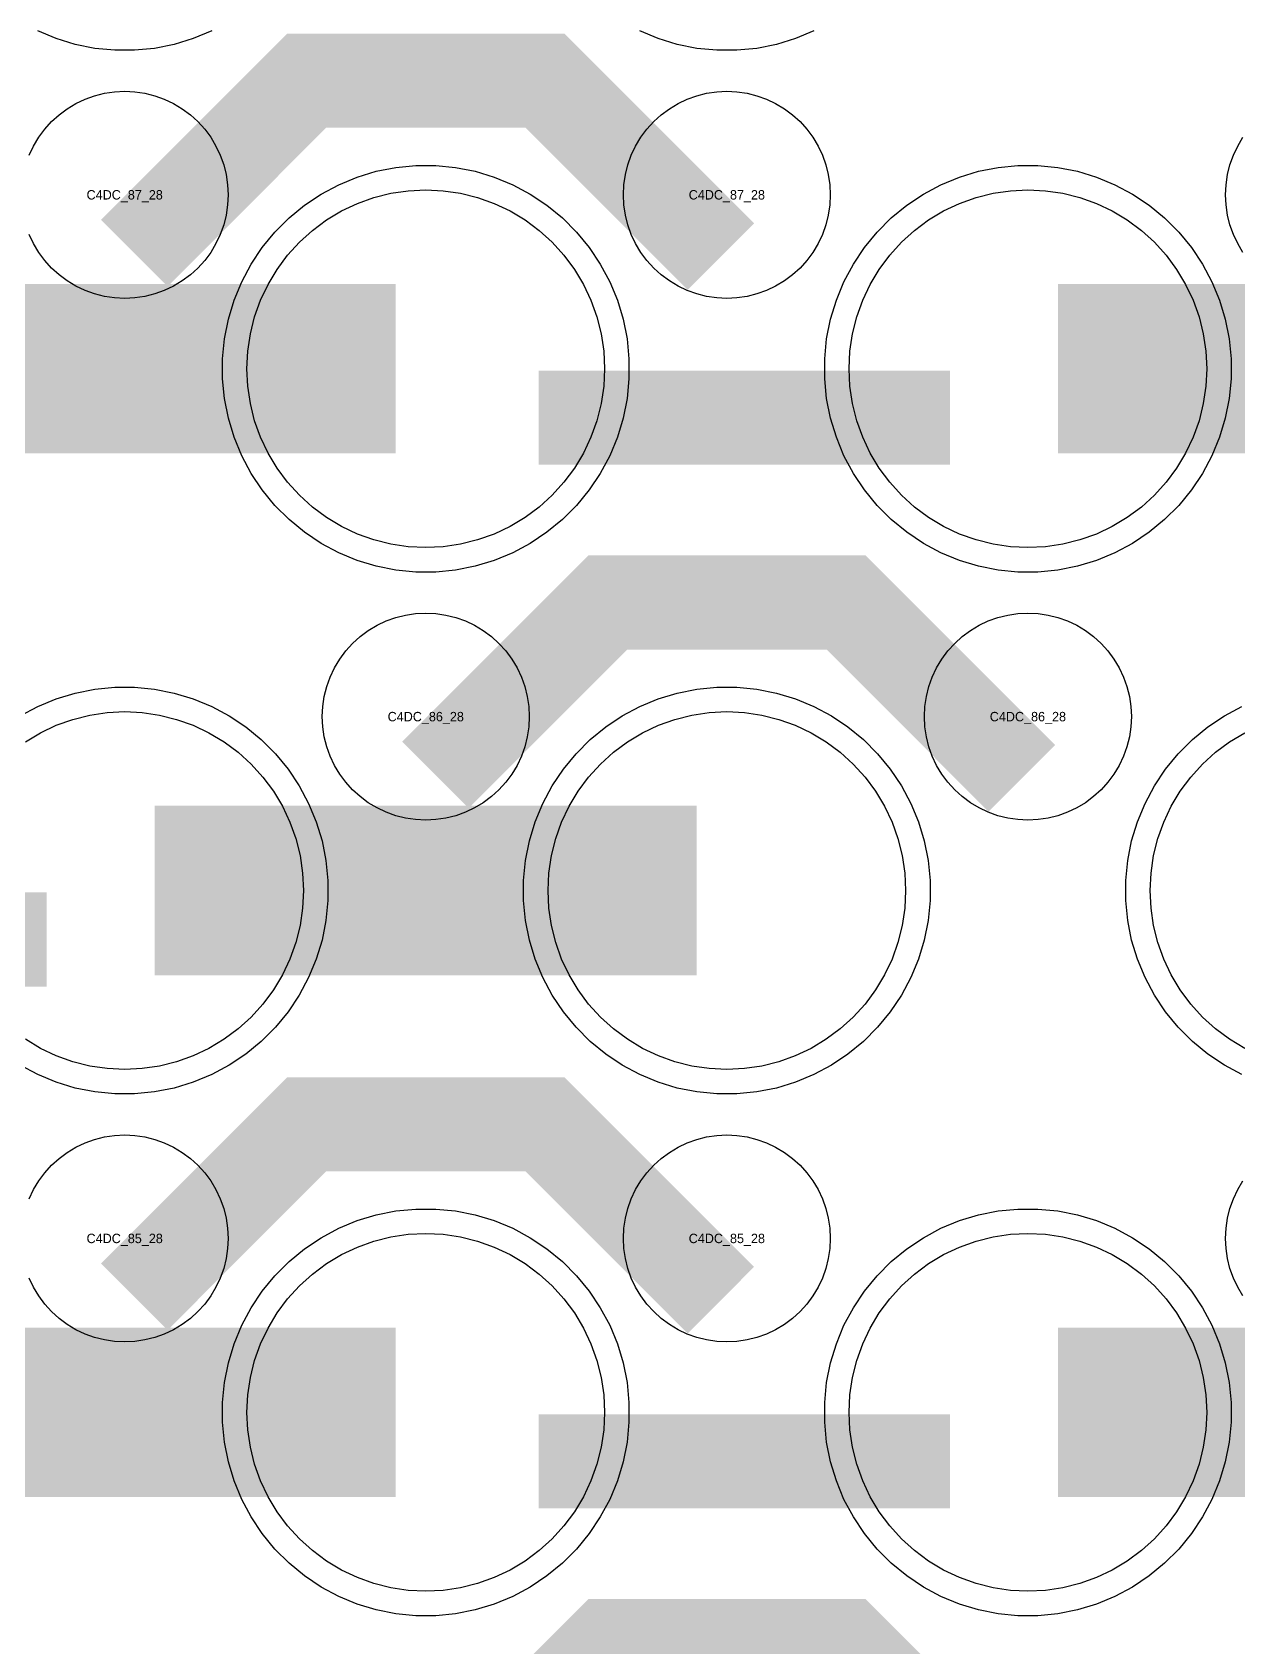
# Model space of a CAD drawing. Extents: x -11880 to 11880, y -14992 to 14992.
# Drawn here: x -3064.6 to -2744.2, y -3123.9 to -2695.1 of the extents above; entities that cross this region are included whole.
import ezdxf
from ezdxf.enums import TextEntityAlignment as Align

# ---------------------------------------------------------------- set-up
doc = ezdxf.new("R2010")
doc.units = 0
doc.header["$MEASUREMENT"] = 0
for name, color, linetype in [('GDS_775_DT_237', 138, 'CONTINUOUS'), ('RDL1_FS', 34, 'CONTINUOUS'), ('RDL_BS', 160, 'CONTINUOUS')]:
    doc.layers.add(name, color=color, linetype=linetype)

msp = doc.modelspace()

# ---------------------------------------------------------------- linework, layer by layer
at = {"layer": 'RDL1_FS', "color": 11, "true_color": 0xf27172}
for points in [[(-2960, -2831.999), (-2964.657, -2831.77), (-2969.268, -2831.086), (-2973.791, -2829.954), (-2978.181, -2828.382), (-2982.395, -2826.39), (-2986.395, -2823.992), (-2990.14, -2821.214), (-2993.594, -2818.084), (-2996.724, -2814.63), (-2999.502, -2810.885), (-3001.9, -2806.885), (-3003.892, -2802.671), (-3005.464, -2798.281), (-3006.596, -2793.758), (-3007.28, -2789.147), (-3007.509, -2784.49), (-3007.28, -2779.833), (-3006.596, -2775.222), (-3005.464, -2770.699), (-3003.892, -2766.309), (-3001.9, -2762.095), (-2999.502, -2758.095), (-2996.724, -2754.35), (-2993.594, -2750.896), (-2990.14, -2747.766), (-2986.395, -2744.988), (-2982.395, -2742.59), (-2978.181, -2740.598), (-2973.791, -2739.026), (-2969.268, -2737.894), (-2964.657, -2737.21), (-2960, -2736.981), (-2955.343, -2737.21), (-2950.732, -2737.894), (-2946.209, -2739.026), (-2941.819, -2740.598), (-2937.605, -2742.59), (-2933.605, -2744.988), (-2929.86, -2747.766), (-2926.406, -2750.896), (-2923.276, -2754.35), (-2920.498, -2758.095), (-2918.1, -2762.095), (-2916.108, -2766.309), (-2914.536, -2770.699), (-2913.404, -2775.222), (-2912.72, -2779.833), (-2912.491, -2784.49), (-2912.72, -2789.147), (-2913.404, -2793.758), (-2914.536, -2798.281), (-2916.108, -2802.671), (-2918.1, -2806.885), (-2920.498, -2810.885), (-2923.276, -2814.63), (-2926.406, -2818.084), (-2929.86, -2821.214), (-2933.605, -2823.992), (-2937.605, -2826.39), (-2941.819, -2828.382), (-2946.209, -2829.954), (-2950.732, -2831.086), (-2955.343, -2831.77)], [(-2800, -2831.999), (-2804.657, -2831.77), (-2809.268, -2831.086), (-2813.791, -2829.954), (-2818.181, -2828.382), (-2822.395, -2826.39), (-2826.395, -2823.992), (-2830.14, -2821.214), (-2833.594, -2818.084), (-2836.724, -2814.63), (-2839.502, -2810.885), (-2841.9, -2806.885), (-2843.892, -2802.671), (-2845.464, -2798.281), (-2846.596, -2793.758), (-2847.28, -2789.147), (-2847.509, -2784.49), (-2847.28, -2779.833), (-2846.596, -2775.222), (-2845.464, -2770.699), (-2843.892, -2766.309), (-2841.9, -2762.095), (-2839.502, -2758.095), (-2836.724, -2754.35), (-2833.594, -2750.896), (-2830.14, -2747.766), (-2826.395, -2744.988), (-2822.395, -2742.59), (-2818.181, -2740.598), (-2813.791, -2739.026), (-2809.268, -2737.894), (-2804.657, -2737.21), (-2800, -2736.981), (-2795.343, -2737.21), (-2790.732, -2737.894), (-2786.209, -2739.026), (-2781.819, -2740.598), (-2777.605, -2742.59), (-2773.605, -2744.988), (-2769.86, -2747.766), (-2766.406, -2750.896), (-2763.276, -2754.35), (-2760.498, -2758.095), (-2758.1, -2762.095), (-2756.108, -2766.309), (-2754.536, -2770.699), (-2753.404, -2775.222), (-2752.72, -2779.833), (-2752.491, -2784.49), (-2752.72, -2789.147), (-2753.404, -2793.758), (-2754.536, -2798.281), (-2756.108, -2802.671), (-2758.1, -2806.885), (-2760.498, -2810.885), (-2763.276, -2814.63), (-2766.406, -2818.084), (-2769.86, -2821.214), (-2773.605, -2823.992), (-2777.605, -2826.39), (-2781.819, -2828.382), (-2786.209, -2829.954), (-2790.732, -2831.086), (-2795.343, -2831.77)]]:
    msp.add_lwpolyline(points, close=True, dxfattribs=at)
for points in [[(-3111.998, -2784.49, 45, 45, 0), (-3039.998, -2784.49, 45, 45, 0)], [(-3039.998, -2784.49, 45, 45, 0), (-2967.998, -2784.49, 45, 45, 0)], [(-2791.998, -2784.49, 45, 45, 0), (-2719.998, -2784.49, 45, 45, 0)]]:
    msp.add_lwpolyline(points, format="xyseb", dxfattribs=at)
at = {"layer": 'RDL1_FS'}
for points in [[(-3066.395, -2883.553), (-3062.395, -2881.155), (-3058.181, -2879.163), (-3053.791, -2877.591), (-3049.268, -2876.459), (-3044.657, -2875.775), (-3040, -2875.546), (-3035.343, -2875.775), (-3030.732, -2876.459), (-3026.209, -2877.591), (-3021.819, -2879.163), (-3017.605, -2881.155), (-3013.605, -2883.553), (-3009.86, -2886.331), (-3006.406, -2889.461), (-3003.276, -2892.915), (-3000.498, -2896.66), (-2998.1, -2900.66), (-2996.108, -2904.874), (-2994.536, -2909.264), (-2993.404, -2913.787), (-2992.72, -2918.398), (-2992.491, -2923.055), (-2992.72, -2927.712), (-2993.404, -2932.323), (-2994.536, -2936.846), (-2996.108, -2941.236), (-2998.1, -2945.45), (-3000.498, -2949.45), (-3003.276, -2953.195), (-3006.406, -2956.649), (-3009.86, -2959.779), (-3013.605, -2962.557), (-3017.605, -2964.955), (-3021.819, -2966.947), (-3026.209, -2968.519), (-3030.732, -2969.651), (-3035.343, -2970.335), (-3040, -2970.564), (-3044.657, -2970.335), (-3049.268, -2969.651), (-3053.791, -2968.519), (-3058.181, -2966.947), (-3062.395, -2964.955), (-3066.395, -2962.557)], [(-2742.395, -2964.955), (-2746.395, -2962.557), (-2750.14, -2959.779), (-2753.594, -2956.649), (-2756.724, -2953.195), (-2759.502, -2949.45), (-2761.9, -2945.45), (-2763.892, -2941.236), (-2765.464, -2936.846), (-2766.596, -2932.323), (-2767.28, -2927.712), (-2767.509, -2923.055), (-2767.28, -2918.398), (-2766.596, -2913.787), (-2765.464, -2909.264), (-2763.892, -2904.874), (-2761.9, -2900.66), (-2759.502, -2896.66), (-2756.724, -2892.915), (-2753.594, -2889.461), (-2750.14, -2886.331), (-2746.395, -2883.553), (-2742.395, -2881.155)]]:
    msp.add_lwpolyline(points, dxfattribs=at)
for points in [[(-2880, -2970.564), (-2884.657, -2970.335), (-2889.268, -2969.651), (-2893.791, -2968.519), (-2898.181, -2966.947), (-2902.395, -2964.955), (-2906.395, -2962.557), (-2910.14, -2959.779), (-2913.594, -2956.649), (-2916.724, -2953.195), (-2919.502, -2949.45), (-2921.9, -2945.45), (-2923.892, -2941.236), (-2925.464, -2936.846), (-2926.596, -2932.323), (-2927.28, -2927.712), (-2927.509, -2923.055), (-2927.28, -2918.398), (-2926.596, -2913.787), (-2925.464, -2909.264), (-2923.892, -2904.874), (-2921.9, -2900.66), (-2919.502, -2896.66), (-2916.724, -2892.915), (-2913.594, -2889.461), (-2910.14, -2886.331), (-2906.395, -2883.553), (-2902.395, -2881.155), (-2898.181, -2879.163), (-2893.791, -2877.591), (-2889.268, -2876.459), (-2884.657, -2875.775), (-2880, -2875.546), (-2875.343, -2875.775), (-2870.732, -2876.459), (-2866.209, -2877.591), (-2861.819, -2879.163), (-2857.605, -2881.155), (-2853.605, -2883.553), (-2849.86, -2886.331), (-2846.406, -2889.461), (-2843.276, -2892.915), (-2840.498, -2896.66), (-2838.1, -2900.66), (-2836.108, -2904.874), (-2834.536, -2909.264), (-2833.404, -2913.787), (-2832.72, -2918.398), (-2832.491, -2923.055), (-2832.72, -2927.712), (-2833.404, -2932.323), (-2834.536, -2936.846), (-2836.108, -2941.236), (-2838.1, -2945.45), (-2840.498, -2949.45), (-2843.276, -2953.195), (-2846.406, -2956.649), (-2849.86, -2959.779), (-2853.605, -2962.557), (-2857.605, -2964.955), (-2861.819, -2966.947), (-2866.209, -2968.519), (-2870.732, -2969.651), (-2875.343, -2970.335)], [(-2960, -3109.129), (-2964.657, -3108.9), (-2969.268, -3108.216), (-2973.791, -3107.084), (-2978.181, -3105.512), (-2982.395, -3103.52), (-2986.395, -3101.122), (-2990.14, -3098.344), (-2993.594, -3095.214), (-2996.724, -3091.76), (-2999.502, -3088.015), (-3001.9, -3084.015), (-3003.892, -3079.801), (-3005.464, -3075.411), (-3006.596, -3070.888), (-3007.28, -3066.277), (-3007.509, -3061.62), (-3007.28, -3056.963), (-3006.596, -3052.352), (-3005.464, -3047.829), (-3003.892, -3043.439), (-3001.9, -3039.225), (-2999.502, -3035.225), (-2996.724, -3031.48), (-2993.594, -3028.026), (-2990.14, -3024.896), (-2986.395, -3022.118), (-2982.395, -3019.72), (-2978.181, -3017.728), (-2973.791, -3016.156), (-2969.268, -3015.024), (-2964.657, -3014.34), (-2960, -3014.111), (-2955.343, -3014.34), (-2950.732, -3015.024), (-2946.209, -3016.156), (-2941.819, -3017.728), (-2937.605, -3019.72), (-2933.605, -3022.118), (-2929.86, -3024.896), (-2926.406, -3028.026), (-2923.276, -3031.48), (-2920.498, -3035.225), (-2918.1, -3039.225), (-2916.108, -3043.439), (-2914.536, -3047.829), (-2913.404, -3052.352), (-2912.72, -3056.963), (-2912.491, -3061.62), (-2912.72, -3066.277), (-2913.404, -3070.888), (-2914.536, -3075.411), (-2916.108, -3079.801), (-2918.1, -3084.015), (-2920.498, -3088.015), (-2923.276, -3091.76), (-2926.406, -3095.214), (-2929.86, -3098.344), (-2933.605, -3101.122), (-2937.605, -3103.52), (-2941.819, -3105.512), (-2946.209, -3107.084), (-2950.732, -3108.216), (-2955.343, -3108.9)], [(-2800, -3109.129), (-2804.657, -3108.9), (-2809.268, -3108.216), (-2813.791, -3107.084), (-2818.181, -3105.512), (-2822.395, -3103.52), (-2826.395, -3101.122), (-2830.14, -3098.344), (-2833.594, -3095.214), (-2836.724, -3091.76), (-2839.502, -3088.015), (-2841.9, -3084.015), (-2843.892, -3079.801), (-2845.464, -3075.411), (-2846.596, -3070.888), (-2847.28, -3066.277), (-2847.509, -3061.62), (-2847.28, -3056.963), (-2846.596, -3052.352), (-2845.464, -3047.829), (-2843.892, -3043.439), (-2841.9, -3039.225), (-2839.502, -3035.225), (-2836.724, -3031.48), (-2833.594, -3028.026), (-2830.14, -3024.896), (-2826.395, -3022.118), (-2822.395, -3019.72), (-2818.181, -3017.728), (-2813.791, -3016.156), (-2809.268, -3015.024), (-2804.657, -3014.34), (-2800, -3014.111), (-2795.343, -3014.34), (-2790.732, -3015.024), (-2786.209, -3016.156), (-2781.819, -3017.728), (-2777.605, -3019.72), (-2773.605, -3022.118), (-2769.86, -3024.896), (-2766.406, -3028.026), (-2763.276, -3031.48), (-2760.498, -3035.225), (-2758.1, -3039.225), (-2756.108, -3043.439), (-2754.536, -3047.829), (-2753.404, -3052.352), (-2752.72, -3056.963), (-2752.491, -3061.62), (-2752.72, -3066.277), (-2753.404, -3070.888), (-2754.536, -3075.411), (-2756.108, -3079.801), (-2758.1, -3084.015), (-2760.498, -3088.015), (-2763.276, -3091.76), (-2766.406, -3095.214), (-2769.86, -3098.344), (-2773.605, -3101.122), (-2777.605, -3103.52), (-2781.819, -3105.512), (-2786.209, -3107.084), (-2790.732, -3108.216), (-2795.343, -3108.9)]]:
    msp.add_lwpolyline(points, close=True, dxfattribs=at)
for points in [[(-3031.998, -2923.055, 45, 45, 0), (-2959.998, -2923.055, 45, 45, 0)], [(-2959.998, -2923.055, 45, 45, 0), (-2887.998, -2923.055, 45, 45, 0)], [(-3111.998, -3061.62, 45, 45, 0), (-3039.998, -3061.62, 45, 45, 0)], [(-3039.998, -3061.62, 45, 45, 0), (-2967.998, -3061.62, 45, 45, 0)], [(-2791.998, -3061.62, 45, 45, 0), (-2719.998, -3061.62, 45, 45, 0)]]:
    msp.add_lwpolyline(points, format="xyseb", dxfattribs=at)
at = {"layer": 'RDL_BS'}
for points in [[(-3016.885, -2694.8), (-3021.795, -2696.831), (-3026.835, -2698.362), (-3032.062, -2699.408), (-3037.356, -2699.925), (-3042.644, -2699.925), (-3047.938, -2699.408), (-3053.165, -2698.362), (-3058.205, -2696.831), (-3063.115, -2694.8)], [(-2856.885, -2694.8), (-2861.795, -2696.831), (-2866.835, -2698.362), (-2872.062, -2699.408), (-2877.356, -2699.925), (-2882.644, -2699.925), (-2887.938, -2699.408), (-2893.165, -2698.362), (-2898.205, -2696.831), (-2903.115, -2694.8)], [(-3065.402, -2727.783), (-3064.25, -2725.346), (-3062.857, -2723.022), (-3061.254, -2720.859), (-3059.442, -2718.86), (-3057.443, -2717.048), (-3055.28, -2715.445), (-3052.956, -2714.052), (-3050.519, -2712.9), (-3047.984, -2711.993), (-3045.365, -2711.336), (-3042.693, -2710.94), (-3040, -2710.808), (-3037.307, -2710.94), (-3034.635, -2711.336), (-3032.016, -2711.993), (-3029.481, -2712.9), (-3027.044, -2714.052), (-3024.72, -2715.445), (-3022.557, -2717.048), (-3020.558, -2718.86), (-3018.746, -2720.859), (-3017.143, -2723.022), (-3015.75, -2725.346), (-3014.598, -2727.783), (-3013.691, -2730.318), (-3013.034, -2732.937), (-3012.638, -2735.609), (-3012.506, -2738.302), (-3012.638, -2740.995), (-3013.034, -2743.667), (-3013.691, -2746.286), (-3014.598, -2748.821), (-3015.75, -2751.258), (-3017.143, -2753.582), (-3018.746, -2755.745), (-3020.558, -2757.744), (-3022.557, -2759.556), (-3024.72, -2761.159), (-3027.044, -2762.552), (-3029.481, -2763.704), (-3032.016, -2764.611), (-3034.635, -2765.268), (-3037.307, -2765.664), (-3040, -2765.796), (-3042.693, -2765.664), (-3045.365, -2765.268), (-3047.984, -2764.611), (-3050.519, -2763.704), (-3052.956, -2762.552), (-3055.28, -2761.159), (-3057.443, -2759.556), (-3059.442, -2757.744), (-3061.254, -2755.745), (-3062.857, -2753.582), (-3064.25, -2751.258), (-3065.402, -2748.821)], [(-2742.857, -2753.582), (-2744.25, -2751.258), (-2745.402, -2748.821), (-2746.309, -2746.286), (-2746.966, -2743.667), (-2747.362, -2740.995), (-2747.494, -2738.302), (-2747.362, -2735.609), (-2746.966, -2732.937), (-2746.309, -2730.318), (-2745.402, -2727.783), (-2744.25, -2725.346), (-2742.857, -2723.022)], [(-3067.777, -2876.672), (-3063.115, -2874.18), (-3058.205, -2872.149), (-3053.165, -2870.618), (-3047.938, -2869.572), (-3042.644, -2869.055), (-3037.356, -2869.055), (-3032.062, -2869.572), (-3026.835, -2870.618), (-3021.795, -2872.149), (-3016.885, -2874.18), (-3012.223, -2876.672), (-3007.809, -2879.619), (-3003.708, -2882.981), (-2999.926, -2886.763), (-2996.564, -2890.864), (-2993.617, -2895.278), (-2991.125, -2899.94), (-2989.094, -2904.85), (-2987.563, -2909.89), (-2986.517, -2915.117), (-2986, -2920.411), (-2986, -2925.699), (-2986.517, -2930.993), (-2987.563, -2936.22), (-2989.094, -2941.26), (-2991.125, -2946.17), (-2993.617, -2950.832), (-2996.564, -2955.246), (-2999.926, -2959.347), (-3003.708, -2963.129), (-3007.809, -2966.491), (-3012.223, -2969.438), (-3016.885, -2971.93), (-3021.795, -2973.961), (-3026.835, -2975.492), (-3032.062, -2976.538), (-3037.356, -2977.055), (-3042.644, -2977.055), (-3047.938, -2976.538), (-3053.165, -2975.492), (-3058.205, -2973.961), (-3063.115, -2971.93), (-3067.777, -2969.438)], [(-2743.115, -2971.93), (-2747.777, -2969.438), (-2752.191, -2966.491), (-2756.292, -2963.129), (-2760.074, -2959.347), (-2763.436, -2955.246), (-2766.383, -2950.832), (-2768.875, -2946.17), (-2770.906, -2941.26), (-2772.437, -2936.22), (-2773.483, -2930.993), (-2774, -2925.699), (-2774, -2920.411), (-2773.483, -2915.117), (-2772.437, -2909.89), (-2770.906, -2904.85), (-2768.875, -2899.94), (-2766.383, -2895.278), (-2763.436, -2890.864), (-2760.074, -2886.763), (-2756.292, -2882.981), (-2752.191, -2879.619), (-2747.777, -2876.672), (-2743.115, -2874.18)], [(-3065.402, -3004.913), (-3064.25, -3002.476), (-3062.857, -3000.152), (-3061.254, -2997.989), (-3059.442, -2995.99), (-3057.443, -2994.178), (-3055.28, -2992.575), (-3052.956, -2991.182), (-3050.519, -2990.03), (-3047.984, -2989.123), (-3045.365, -2988.466), (-3042.693, -2988.07), (-3040, -2987.938), (-3037.307, -2988.07), (-3034.635, -2988.466), (-3032.016, -2989.123), (-3029.481, -2990.03), (-3027.044, -2991.182), (-3024.72, -2992.575), (-3022.557, -2994.178), (-3020.558, -2995.99), (-3018.746, -2997.989), (-3017.143, -3000.152), (-3015.75, -3002.476), (-3014.598, -3004.913), (-3013.691, -3007.448), (-3013.034, -3010.067), (-3012.638, -3012.739), (-3012.506, -3015.432), (-3012.638, -3018.125), (-3013.034, -3020.797), (-3013.691, -3023.416), (-3014.598, -3025.951), (-3015.75, -3028.388), (-3017.143, -3030.712), (-3018.746, -3032.875), (-3020.558, -3034.874), (-3022.557, -3036.686), (-3024.72, -3038.289), (-3027.044, -3039.682), (-3029.481, -3040.834), (-3032.016, -3041.741), (-3034.635, -3042.398), (-3037.307, -3042.794), (-3040, -3042.926), (-3042.693, -3042.794), (-3045.365, -3042.398), (-3047.984, -3041.741), (-3050.519, -3040.834), (-3052.956, -3039.682), (-3055.28, -3038.289), (-3057.443, -3036.686), (-3059.442, -3034.874), (-3061.254, -3032.875), (-3062.857, -3030.712), (-3064.25, -3028.388), (-3065.402, -3025.951)], [(-2742.857, -3030.712), (-2744.25, -3028.388), (-2745.402, -3025.951), (-2746.309, -3023.416), (-2746.966, -3020.797), (-2747.362, -3018.125), (-2747.494, -3015.432), (-2747.362, -3012.739), (-2746.966, -3010.067), (-2746.309, -3007.448), (-2745.402, -3004.913), (-2744.25, -3002.476), (-2742.857, -3000.152)]]:
    msp.add_lwpolyline(points, dxfattribs=at)
for points in [[(-3037.438, -2753.804, 25, 25, 0), (-2991.623, -2707.989, 25, 25, 0), (-2958.07, -2707.989, 25, 25, 0)], [(-2881.599, -2754.703, 25, 25, 0), (-2928.313, -2707.989, 25, 25, 0), (-2958.071, -2707.989, 25, 25, 0)], [(-2957.438, -2892.369, 25, 25, 0), (-2911.623, -2846.554, 25, 25, 0), (-2878.07, -2846.554, 25, 25, 0)], [(-2801.599, -2893.268, 25, 25, 0), (-2848.313, -2846.554, 25, 25, 0), (-2878.071, -2846.554, 25, 25, 0)], [(-3169.984, -2936.068, 25, 25, 0), (-3060.719, -2936.068, 25, 25, 0)], [(-3037.438, -3030.934, 25, 25, 0), (-2991.623, -2985.119, 25, 25, 0), (-2958.07, -2985.119, 25, 25, 0)], [(-2881.599, -3031.833, 25, 25, 0), (-2928.313, -2985.119, 25, 25, 0), (-2958.071, -2985.119, 25, 25, 0)], [(-2929.984, -3074.633, 25, 25, 0), (-2820.719, -3074.633, 25, 25, 0)], [(-2957.438, -3169.499, 25, 25, 0), (-2911.623, -3123.684, 25, 25, 0), (-2878.07, -3123.684, 25, 25, 0)], [(-2801.599, -3170.398, 25, 25, 0), (-2848.313, -3123.684, 25, 25, 0), (-2878.071, -3123.684, 25, 25, 0)]]:
    msp.add_lwpolyline(points, format="xyseb", dxfattribs=at)
for points in [[(-2880, -2765.796), (-2882.693, -2765.664), (-2885.365, -2765.268), (-2887.984, -2764.611), (-2890.519, -2763.704), (-2892.956, -2762.552), (-2895.28, -2761.159), (-2897.443, -2759.556), (-2899.442, -2757.744), (-2901.254, -2755.745), (-2902.857, -2753.582), (-2904.25, -2751.258), (-2905.402, -2748.821), (-2906.309, -2746.286), (-2906.966, -2743.667), (-2907.362, -2740.995), (-2907.494, -2738.302), (-2907.362, -2735.609), (-2906.966, -2732.937), (-2906.309, -2730.318), (-2905.402, -2727.783), (-2904.25, -2725.346), (-2902.857, -2723.022), (-2901.254, -2720.859), (-2899.442, -2718.86), (-2897.443, -2717.048), (-2895.28, -2715.445), (-2892.956, -2714.052), (-2890.519, -2712.9), (-2887.984, -2711.993), (-2885.365, -2711.336), (-2882.693, -2710.94), (-2880, -2710.808), (-2877.307, -2710.94), (-2874.635, -2711.336), (-2872.016, -2711.993), (-2869.481, -2712.9), (-2867.044, -2714.052), (-2864.72, -2715.445), (-2862.557, -2717.048), (-2860.558, -2718.86), (-2858.746, -2720.859), (-2857.143, -2723.022), (-2855.75, -2725.346), (-2854.598, -2727.783), (-2853.691, -2730.318), (-2853.034, -2732.937), (-2852.638, -2735.609), (-2852.506, -2738.302), (-2852.638, -2740.995), (-2853.034, -2743.667), (-2853.691, -2746.286), (-2854.598, -2748.821), (-2855.75, -2751.258), (-2857.143, -2753.582), (-2858.746, -2755.745), (-2860.558, -2757.744), (-2862.557, -2759.556), (-2864.72, -2761.159), (-2867.044, -2762.552), (-2869.481, -2763.704), (-2872.016, -2764.611), (-2874.635, -2765.268), (-2877.307, -2765.664)], [(-2960, -2904.361), (-2962.693, -2904.229), (-2965.365, -2903.833), (-2967.984, -2903.176), (-2970.519, -2902.269), (-2972.956, -2901.117), (-2975.28, -2899.724), (-2977.443, -2898.121), (-2979.442, -2896.309), (-2981.254, -2894.31), (-2982.857, -2892.147), (-2984.25, -2889.823), (-2985.402, -2887.386), (-2986.309, -2884.851), (-2986.966, -2882.232), (-2987.362, -2879.56), (-2987.494, -2876.867), (-2987.362, -2874.174), (-2986.966, -2871.502), (-2986.309, -2868.883), (-2985.402, -2866.348), (-2984.25, -2863.911), (-2982.857, -2861.587), (-2981.254, -2859.424), (-2979.442, -2857.425), (-2977.443, -2855.613), (-2975.28, -2854.01), (-2972.956, -2852.617), (-2970.519, -2851.465), (-2967.984, -2850.558), (-2965.365, -2849.901), (-2962.693, -2849.505), (-2960, -2849.373), (-2957.307, -2849.505), (-2954.635, -2849.901), (-2952.016, -2850.558), (-2949.481, -2851.465), (-2947.044, -2852.617), (-2944.72, -2854.01), (-2942.557, -2855.613), (-2940.558, -2857.425), (-2938.746, -2859.424), (-2937.143, -2861.587), (-2935.75, -2863.911), (-2934.598, -2866.348), (-2933.691, -2868.883), (-2933.034, -2871.502), (-2932.638, -2874.174), (-2932.506, -2876.867), (-2932.638, -2879.56), (-2933.034, -2882.232), (-2933.691, -2884.851), (-2934.598, -2887.386), (-2935.75, -2889.823), (-2937.143, -2892.147), (-2938.746, -2894.31), (-2940.558, -2896.309), (-2942.557, -2898.121), (-2944.72, -2899.724), (-2947.044, -2901.117), (-2949.481, -2902.269), (-2952.016, -2903.176), (-2954.635, -2903.833), (-2957.307, -2904.229)], [(-2800, -2904.361), (-2802.693, -2904.229), (-2805.365, -2903.833), (-2807.984, -2903.176), (-2810.519, -2902.269), (-2812.956, -2901.117), (-2815.28, -2899.724), (-2817.443, -2898.121), (-2819.442, -2896.309), (-2821.254, -2894.31), (-2822.857, -2892.147), (-2824.25, -2889.823), (-2825.402, -2887.386), (-2826.309, -2884.851), (-2826.966, -2882.232), (-2827.362, -2879.56), (-2827.494, -2876.867), (-2827.362, -2874.174), (-2826.966, -2871.502), (-2826.309, -2868.883), (-2825.402, -2866.348), (-2824.25, -2863.911), (-2822.857, -2861.587), (-2821.254, -2859.424), (-2819.442, -2857.425), (-2817.443, -2855.613), (-2815.28, -2854.01), (-2812.956, -2852.617), (-2810.519, -2851.465), (-2807.984, -2850.558), (-2805.365, -2849.901), (-2802.693, -2849.505), (-2800, -2849.373), (-2797.307, -2849.505), (-2794.635, -2849.901), (-2792.016, -2850.558), (-2789.481, -2851.465), (-2787.044, -2852.617), (-2784.72, -2854.01), (-2782.557, -2855.613), (-2780.558, -2857.425), (-2778.746, -2859.424), (-2777.143, -2861.587), (-2775.75, -2863.911), (-2774.598, -2866.348), (-2773.691, -2868.883), (-2773.034, -2871.502), (-2772.638, -2874.174), (-2772.506, -2876.867), (-2772.638, -2879.56), (-2773.034, -2882.232), (-2773.691, -2884.851), (-2774.598, -2887.386), (-2775.75, -2889.823), (-2777.143, -2892.147), (-2778.746, -2894.31), (-2780.558, -2896.309), (-2782.557, -2898.121), (-2784.72, -2899.724), (-2787.044, -2901.117), (-2789.481, -2902.269), (-2792.016, -2903.176), (-2794.635, -2903.833), (-2797.307, -2904.229)], [(-2882.644, -2977.055), (-2887.938, -2976.538), (-2893.165, -2975.492), (-2898.205, -2973.961), (-2903.115, -2971.93), (-2907.777, -2969.438), (-2912.191, -2966.491), (-2916.292, -2963.129), (-2920.074, -2959.347), (-2923.436, -2955.246), (-2926.383, -2950.832), (-2928.875, -2946.17), (-2930.906, -2941.26), (-2932.437, -2936.22), (-2933.483, -2930.993), (-2934, -2925.699), (-2934, -2920.411), (-2933.483, -2915.117), (-2932.437, -2909.89), (-2930.906, -2904.85), (-2928.875, -2899.94), (-2926.383, -2895.278), (-2923.436, -2890.864), (-2920.074, -2886.763), (-2916.292, -2882.981), (-2912.191, -2879.619), (-2907.777, -2876.672), (-2903.115, -2874.18), (-2898.205, -2872.149), (-2893.165, -2870.618), (-2887.938, -2869.572), (-2882.644, -2869.055), (-2877.356, -2869.055), (-2872.062, -2869.572), (-2866.835, -2870.618), (-2861.795, -2872.149), (-2856.885, -2874.18), (-2852.223, -2876.672), (-2847.809, -2879.619), (-2843.708, -2882.981), (-2839.926, -2886.763), (-2836.564, -2890.864), (-2833.617, -2895.278), (-2831.125, -2899.94), (-2829.094, -2904.85), (-2827.563, -2909.89), (-2826.517, -2915.117), (-2826, -2920.411), (-2826, -2925.699), (-2826.517, -2930.993), (-2827.563, -2936.22), (-2829.094, -2941.26), (-2831.125, -2946.17), (-2833.617, -2950.832), (-2836.564, -2955.246), (-2839.926, -2959.347), (-2843.708, -2963.129), (-2847.809, -2966.491), (-2852.223, -2969.438), (-2856.885, -2971.93), (-2861.795, -2973.961), (-2866.835, -2975.492), (-2872.062, -2976.538), (-2877.356, -2977.055)], [(-2880, -3042.926), (-2882.693, -3042.794), (-2885.365, -3042.398), (-2887.984, -3041.741), (-2890.519, -3040.834), (-2892.956, -3039.682), (-2895.28, -3038.289), (-2897.443, -3036.686), (-2899.442, -3034.874), (-2901.254, -3032.875), (-2902.857, -3030.712), (-2904.25, -3028.388), (-2905.402, -3025.951), (-2906.309, -3023.416), (-2906.966, -3020.797), (-2907.362, -3018.125), (-2907.494, -3015.432), (-2907.362, -3012.739), (-2906.966, -3010.067), (-2906.309, -3007.448), (-2905.402, -3004.913), (-2904.25, -3002.476), (-2902.857, -3000.152), (-2901.254, -2997.989), (-2899.442, -2995.99), (-2897.443, -2994.178), (-2895.28, -2992.575), (-2892.956, -2991.182), (-2890.519, -2990.03), (-2887.984, -2989.123), (-2885.365, -2988.466), (-2882.693, -2988.07), (-2880, -2987.938), (-2877.307, -2988.07), (-2874.635, -2988.466), (-2872.016, -2989.123), (-2869.481, -2990.03), (-2867.044, -2991.182), (-2864.72, -2992.575), (-2862.557, -2994.178), (-2860.558, -2995.99), (-2858.746, -2997.989), (-2857.143, -3000.152), (-2855.75, -3002.476), (-2854.598, -3004.913), (-2853.691, -3007.448), (-2853.034, -3010.067), (-2852.638, -3012.739), (-2852.506, -3015.432), (-2852.638, -3018.125), (-2853.034, -3020.797), (-2853.691, -3023.416), (-2854.598, -3025.951), (-2855.75, -3028.388), (-2857.143, -3030.712), (-2858.746, -3032.875), (-2860.558, -3034.874), (-2862.557, -3036.686), (-2864.72, -3038.289), (-2867.044, -3039.682), (-2869.481, -3040.834), (-2872.016, -3041.741), (-2874.635, -3042.398), (-2877.307, -3042.794)], [(-2962.644, -3115.62), (-2967.938, -3115.103), (-2973.165, -3114.057), (-2978.205, -3112.526), (-2983.115, -3110.495), (-2987.777, -3108.003), (-2992.191, -3105.056), (-2996.292, -3101.694), (-3000.074, -3097.912), (-3003.436, -3093.811), (-3006.383, -3089.397), (-3008.875, -3084.735), (-3010.906, -3079.825), (-3012.437, -3074.785), (-3013.483, -3069.558), (-3014, -3064.264), (-3014, -3058.976), (-3013.483, -3053.682), (-3012.437, -3048.455), (-3010.906, -3043.415), (-3008.875, -3038.505), (-3006.383, -3033.843), (-3003.436, -3029.429), (-3000.074, -3025.328), (-2996.292, -3021.546), (-2992.191, -3018.184), (-2987.777, -3015.237), (-2983.115, -3012.745), (-2978.205, -3010.714), (-2973.165, -3009.183), (-2967.938, -3008.137), (-2962.644, -3007.62), (-2957.356, -3007.62), (-2952.062, -3008.137), (-2946.835, -3009.183), (-2941.795, -3010.714), (-2936.885, -3012.745), (-2932.223, -3015.237), (-2927.809, -3018.184), (-2923.708, -3021.546), (-2919.926, -3025.328), (-2916.564, -3029.429), (-2913.617, -3033.843), (-2911.125, -3038.505), (-2909.094, -3043.415), (-2907.563, -3048.455), (-2906.517, -3053.682), (-2906, -3058.976), (-2906, -3064.264), (-2906.517, -3069.558), (-2907.563, -3074.785), (-2909.094, -3079.825), (-2911.125, -3084.735), (-2913.617, -3089.397), (-2916.564, -3093.811), (-2919.926, -3097.912), (-2923.708, -3101.694), (-2927.809, -3105.056), (-2932.223, -3108.003), (-2936.885, -3110.495), (-2941.795, -3112.526), (-2946.835, -3114.057), (-2952.062, -3115.103), (-2957.356, -3115.62)], [(-2802.644, -3115.62), (-2807.938, -3115.103), (-2813.165, -3114.057), (-2818.205, -3112.526), (-2823.115, -3110.495), (-2827.777, -3108.003), (-2832.191, -3105.056), (-2836.292, -3101.694), (-2840.074, -3097.912), (-2843.436, -3093.811), (-2846.383, -3089.397), (-2848.875, -3084.735), (-2850.906, -3079.825), (-2852.437, -3074.785), (-2853.483, -3069.558), (-2854, -3064.264), (-2854, -3058.976), (-2853.483, -3053.682), (-2852.437, -3048.455), (-2850.906, -3043.415), (-2848.875, -3038.505), (-2846.383, -3033.843), (-2843.436, -3029.429), (-2840.074, -3025.328), (-2836.292, -3021.546), (-2832.191, -3018.184), (-2827.777, -3015.237), (-2823.115, -3012.745), (-2818.205, -3010.714), (-2813.165, -3009.183), (-2807.938, -3008.137), (-2802.644, -3007.62), (-2797.356, -3007.62), (-2792.062, -3008.137), (-2786.835, -3009.183), (-2781.795, -3010.714), (-2776.885, -3012.745), (-2772.223, -3015.237), (-2767.809, -3018.184), (-2763.708, -3021.546), (-2759.926, -3025.328), (-2756.564, -3029.429), (-2753.617, -3033.843), (-2751.125, -3038.505), (-2749.094, -3043.415), (-2747.563, -3048.455), (-2746.517, -3053.682), (-2746, -3058.976), (-2746, -3064.264), (-2746.517, -3069.558), (-2747.563, -3074.785), (-2749.094, -3079.825), (-2751.125, -3084.735), (-2753.617, -3089.397), (-2756.564, -3093.811), (-2759.926, -3097.912), (-2763.708, -3101.694), (-2767.809, -3105.056), (-2772.223, -3108.003), (-2776.885, -3110.495), (-2781.795, -3112.526), (-2786.835, -3114.057), (-2792.062, -3115.103), (-2797.356, -3115.62)]]:
    msp.add_lwpolyline(points, close=True, dxfattribs=at)
at = {"layer": 'RDL_BS', "color": 11, "true_color": 0xf27172}
for points in [[(-2962.644, -2838.49), (-2967.938, -2837.973), (-2973.165, -2836.927), (-2978.205, -2835.396), (-2983.115, -2833.365), (-2987.777, -2830.873), (-2992.191, -2827.926), (-2996.292, -2824.564), (-3000.074, -2820.782), (-3003.436, -2816.681), (-3006.383, -2812.267), (-3008.875, -2807.605), (-3010.906, -2802.695), (-3012.437, -2797.655), (-3013.483, -2792.428), (-3014, -2787.134), (-3014, -2781.846), (-3013.483, -2776.552), (-3012.437, -2771.325), (-3010.906, -2766.285), (-3008.875, -2761.375), (-3006.383, -2756.713), (-3003.436, -2752.299), (-3000.074, -2748.198), (-2996.292, -2744.416), (-2992.191, -2741.054), (-2987.777, -2738.107), (-2983.115, -2735.615), (-2978.205, -2733.584), (-2973.165, -2732.053), (-2967.938, -2731.007), (-2962.644, -2730.49), (-2957.356, -2730.49), (-2952.062, -2731.007), (-2946.835, -2732.053), (-2941.795, -2733.584), (-2936.885, -2735.615), (-2932.223, -2738.107), (-2927.809, -2741.054), (-2923.708, -2744.416), (-2919.926, -2748.198), (-2916.564, -2752.299), (-2913.617, -2756.713), (-2911.125, -2761.375), (-2909.094, -2766.285), (-2907.563, -2771.325), (-2906.517, -2776.552), (-2906, -2781.846), (-2906, -2787.134), (-2906.517, -2792.428), (-2907.563, -2797.655), (-2909.094, -2802.695), (-2911.125, -2807.605), (-2913.617, -2812.267), (-2916.564, -2816.681), (-2919.926, -2820.782), (-2923.708, -2824.564), (-2927.809, -2827.926), (-2932.223, -2830.873), (-2936.885, -2833.365), (-2941.795, -2835.396), (-2946.835, -2836.927), (-2952.062, -2837.973), (-2957.356, -2838.49)], [(-2802.644, -2838.49), (-2807.938, -2837.973), (-2813.165, -2836.927), (-2818.205, -2835.396), (-2823.115, -2833.365), (-2827.777, -2830.873), (-2832.191, -2827.926), (-2836.292, -2824.564), (-2840.074, -2820.782), (-2843.436, -2816.681), (-2846.383, -2812.267), (-2848.875, -2807.605), (-2850.906, -2802.695), (-2852.437, -2797.655), (-2853.483, -2792.428), (-2854, -2787.134), (-2854, -2781.846), (-2853.483, -2776.552), (-2852.437, -2771.325), (-2850.906, -2766.285), (-2848.875, -2761.375), (-2846.383, -2756.713), (-2843.436, -2752.299), (-2840.074, -2748.198), (-2836.292, -2744.416), (-2832.191, -2741.054), (-2827.777, -2738.107), (-2823.115, -2735.615), (-2818.205, -2733.584), (-2813.165, -2732.053), (-2807.938, -2731.007), (-2802.644, -2730.49), (-2797.356, -2730.49), (-2792.062, -2731.007), (-2786.835, -2732.053), (-2781.795, -2733.584), (-2776.885, -2735.615), (-2772.223, -2738.107), (-2767.809, -2741.054), (-2763.708, -2744.416), (-2759.926, -2748.198), (-2756.564, -2752.299), (-2753.617, -2756.713), (-2751.125, -2761.375), (-2749.094, -2766.285), (-2747.563, -2771.325), (-2746.517, -2776.552), (-2746, -2781.846), (-2746, -2787.134), (-2746.517, -2792.428), (-2747.563, -2797.655), (-2749.094, -2802.695), (-2751.125, -2807.605), (-2753.617, -2812.267), (-2756.564, -2816.681), (-2759.926, -2820.782), (-2763.708, -2824.564), (-2767.809, -2827.926), (-2772.223, -2830.873), (-2776.885, -2833.365), (-2781.795, -2835.396), (-2786.835, -2836.927), (-2792.062, -2837.973), (-2797.356, -2838.49)]]:
    msp.add_lwpolyline(points, close=True, dxfattribs=at)
msp.add_lwpolyline([(-2929.984, -2797.503, 25, 25, 0), (-2820.719, -2797.503, 25, 25, 0)], format="xyseb", dxfattribs=at)

# ---------------------------------------------------------------- texts
at = {"layer": 'GDS_775_DT_237'}
for s, p in [('C4DC_87_28', (-3040, -2738.302)), ('C4DC_87_28', (-3040, -2738.302)), ('C4DC_87_28', (-2880, -2738.302)), ('C4DC_87_28', (-2880, -2738.302)), ('C4DC_86_28', (-2960, -2876.867)), ('C4DC_86_28', (-2960, -2876.867)), ('C4DC_86_28', (-2800, -2876.867)), ('C4DC_86_28', (-2800, -2876.867)), ('C4DC_85_28', (-3040, -3015.432)), ('C4DC_85_28', (-3040, -3015.432)), ('C4DC_85_28', (-2880, -3015.432)), ('C4DC_85_28', (-2880, -3015.432))]:
    msp.add_text(s, height=2.5, dxfattribs=at).set_placement(p, align=Align.MIDDLE_CENTER)

doc.saveas('drawing.dxf')
